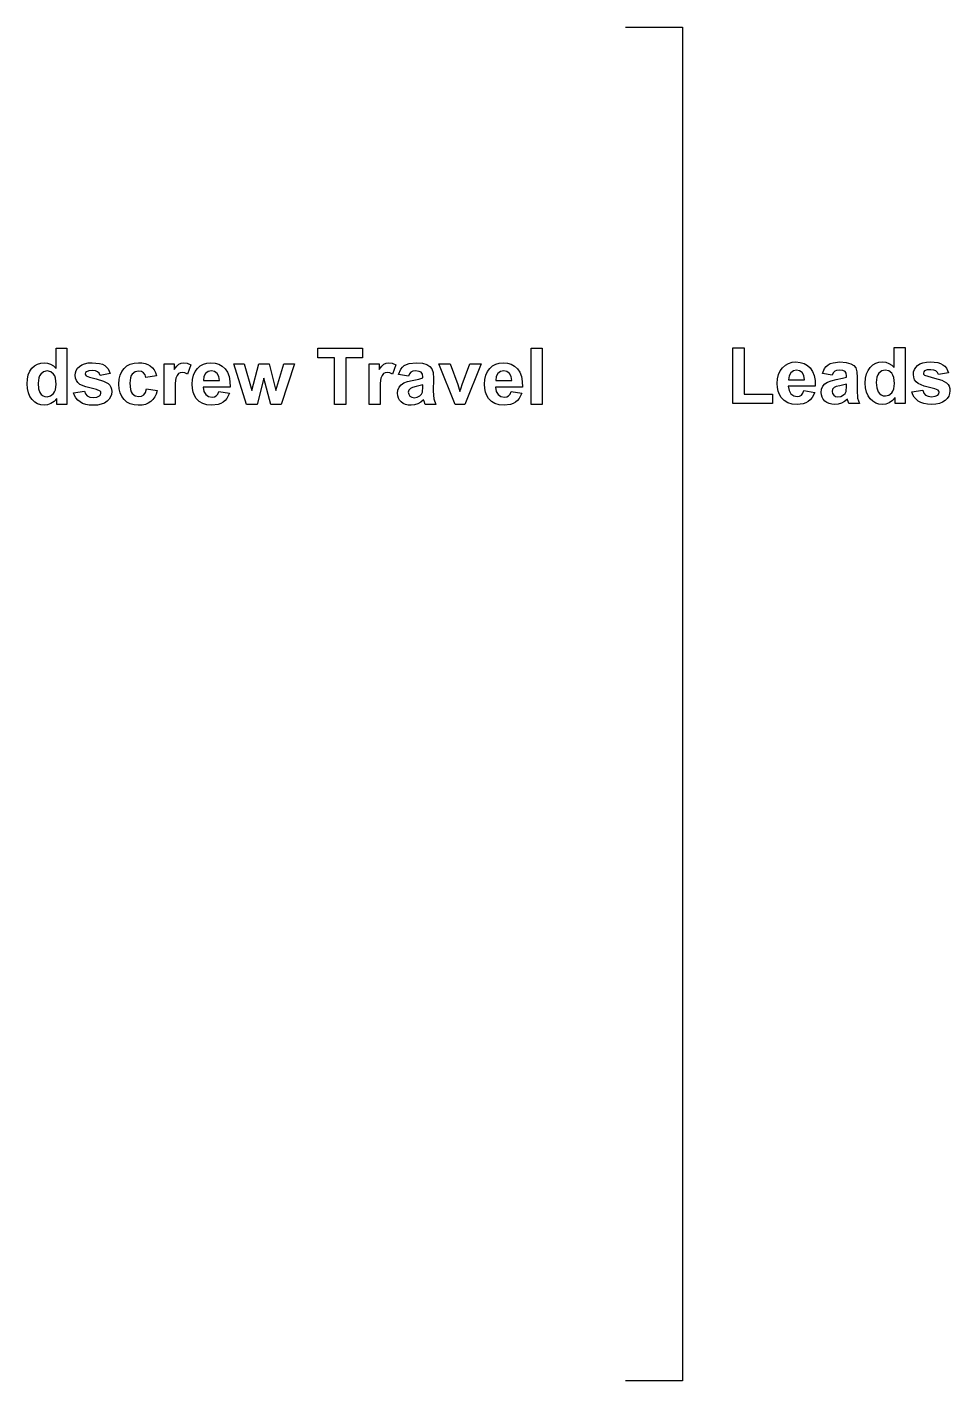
# Model space of a CAD drawing. Header units: metres. Extents: x -79 to 184, y 27 to 122.
# Drawn here: x 51.5 to 116.1, y 27.2 to 122 of the extents above; entities that cross this region are included whole.
import ezdxf

# ---------------------------------------------------------------- set-up
doc = ezdxf.new("R2010")
doc.units = ezdxf.units.M

msp = doc.modelspace()

# ---------------------------------------------------------------- linework, layer by layer
at = {"layer": 'Layer0'}
for p, q in [((93.4, 122), (97.4, 122)), ((97.4, 122), (97.4, 27.2)), ((97.4, 27.2), (93.4, 27.2))]:
    msp.add_line(p, q, dxfattribs=at)
at = {"layer": 'Leadscrew Total '}
for p, q in [((112.221, 98.154, 0.03), (112.221, 99.57, 0.03)), ((112.221, 99.57, 0.03), (112.975, 99.57, 0.03)), ((112.975, 99.57, 0.03), (112.975, 95.637, 0.03)), ((100.921, 95.637, 0.03), (100.921, 99.538, 0.03)), ((100.921, 99.538, 0.03), (101.715, 99.538, 0.03)), ((101.715, 99.538, 0.03), (101.715, 96.3, 0.03)), ((104.054, 97.375, 0.03), (104.123, 97.672, 0.03)), ((104.123, 97.672, 0.03), (104.239, 97.93, 0.03)), ((104.239, 97.93, 0.03), (104.401, 98.15, 0.03)), ((104.401, 98.15, 0.03), (104.598, 98.325, 0.03)), ((104.598, 98.325, 0.03), (104.82, 98.45, 0.03)), ((104.82, 98.45, 0.03), (105.066, 98.526, 0.03)), ((104.975, 97.794, 0.03), (104.855, 97.582, 0.03)), ((105.157, 97.929, 0.03), (104.975, 97.794, 0.03)), ((105.066, 98.526, 0.03), (105.337, 98.551, 0.03)), ((105.383, 97.974, 0.03), (105.157, 97.929, 0.03)), ((105.337, 98.551, 0.03), (105.638, 98.524, 0.03)), ((105.596, 97.931, 0.03), (105.383, 97.974, 0.03)), ((105.774, 97.803, 0.03), (105.596, 97.931, 0.03)), ((105.638, 98.524, 0.03), (105.906, 98.446, 0.03)), ((105.897, 97.594, 0.03), (105.774, 97.803, 0.03)), ((105.906, 98.446, 0.03), (106.14, 98.314, 0.03)), ((106.14, 98.314, 0.03), (106.34, 98.131, 0.03)), ((106.34, 98.131, 0.03), (106.5, 97.893, 0.03)), ((106.5, 97.893, 0.03), (106.612, 97.599, 0.03)), ((107.185, 97.74, 0.03), (107.342, 98.1, 0.03)), ((107.87, 97.617, 0.03), (107.185, 97.74, 0.03)), ((107.342, 98.1, 0.03), (107.452, 98.239, 0.03)), ((107.452, 98.239, 0.03), (107.582, 98.352, 0.03)), ((107.582, 98.352, 0.03), (107.74, 98.439, 0.03)), ((107.74, 98.439, 0.03), (107.933, 98.501, 0.03)), ((107.95, 97.786, 0.03), (107.87, 97.617, 0.03)), ((107.933, 98.501, 0.03), (108.42, 98.551, 0.03)), ((108.052, 97.895, 0.03), (107.95, 97.786, 0.03)), ((108.187, 97.954, 0.03), (108.052, 97.895, 0.03)), ((108.366, 97.974, 0.03), (108.187, 97.954, 0.03)), ((108.616, 97.951, 0.03), (108.366, 97.974, 0.03)), ((108.42, 98.551, 0.03), (108.859, 98.521, 0.03)), ((108.771, 97.881, 0.03), (108.616, 97.951, 0.03)), ((108.851, 97.758, 0.03), (108.771, 97.881, 0.03)), ((108.878, 97.571, 0.03), (108.851, 97.758, 0.03)), ((108.859, 98.521, 0.03), (109.171, 98.431, 0.03)), ((109.171, 98.431, 0.03), (109.381, 98.296, 0.03)), ((109.381, 98.296, 0.03), (109.518, 98.128, 0.03)), ((109.518, 98.128, 0.03), (109.594, 97.868, 0.03)), ((109.594, 97.868, 0.03), (109.619, 97.453, 0.03)), ((110.214, 97.413, 0.03), (110.278, 97.71, 0.03)), ((110.278, 97.71, 0.03), (110.384, 97.963, 0.03)), ((110.384, 97.963, 0.03), (110.534, 98.174, 0.03)), ((110.534, 98.174, 0.03), (110.715, 98.339, 0.03)), ((110.715, 98.339, 0.03), (110.919, 98.456, 0.03)), ((110.919, 98.456, 0.03), (111.146, 98.527, 0.03)), ((111.144, 97.761, 0.03), (111.065, 97.641, 0.03)), ((111.347, 97.92, 0.03), (111.144, 97.761, 0.03)), ((111.146, 98.527, 0.03), (111.395, 98.551, 0.03)), ((111.593, 97.974, 0.03), (111.347, 97.92, 0.03)), ((111.395, 98.551, 0.03), (111.625, 98.526, 0.03)), ((111.845, 97.92, 0.03), (111.593, 97.974, 0.03)), ((111.625, 98.526, 0.03), (111.84, 98.451, 0.03)), ((111.84, 98.451, 0.03), (112.039, 98.327, 0.03)), ((112.047, 97.758, 0.03), (111.845, 97.92, 0.03)), ((112.039, 98.327, 0.03), (112.221, 98.154, 0.03)), ((112.124, 97.633, 0.03), (112.047, 97.758, 0.03)), ((113.557, 97.676, 0.03), (113.575, 97.854, 0.03)), ((113.578, 97.482, 0.03), (113.557, 97.676, 0.03)), ((113.575, 97.854, 0.03), (113.63, 98.017, 0.03)), ((113.63, 98.017, 0.03), (113.721, 98.165, 0.03)), ((113.721, 98.165, 0.03), (113.849, 98.298, 0.03)), ((113.849, 98.298, 0.03), (114.016, 98.409, 0.03)), ((114.016, 98.409, 0.03), (114.222, 98.488, 0.03)), ((114.222, 98.488, 0.03), (114.469, 98.535, 0.03)), ((114.279, 97.858, 0.03), (114.257, 97.773, 0.03)), ((114.257, 97.773, 0.03), (114.276, 97.698, 0.03)), ((114.276, 97.698, 0.03), (114.332, 97.636, 0.03)), ((114.343, 97.926, 0.03), (114.279, 97.858, 0.03)), ((114.514, 97.988, 0.03), (114.343, 97.926, 0.03)), ((114.469, 98.535, 0.03), (114.756, 98.551, 0.03)), ((114.77, 98.009, 0.03), (114.514, 97.988, 0.03)), ((114.756, 98.551, 0.03), (115.266, 98.503, 0.03)), ((114.979, 97.987, 0.03), (114.77, 98.009, 0.03)), ((115.133, 97.92, 0.03), (114.979, 97.987, 0.03)), ((115.24, 97.812, 0.03), (115.133, 97.92, 0.03)), ((115.306, 97.665, 0.03), (115.24, 97.812, 0.03)), ((115.266, 98.503, 0.03), (115.464, 98.443, 0.03)), ((116.017, 97.797, 0.03), (115.306, 97.665, 0.03)), ((115.464, 98.443, 0.03), (115.625, 98.36, 0.03)), ((115.625, 98.36, 0.03), (115.757, 98.253, 0.03)), ((115.757, 98.253, 0.03), (115.866, 98.124, 0.03)), ((115.866, 98.124, 0.03), (116.017, 97.797, 0.03)), ((104.031, 97.04, 0.03), (104.054, 97.375, 0.03)), ((104.048, 96.757, 0.03), (104.031, 97.04, 0.03)), ((104.101, 96.498, 0.03), (104.048, 96.757, 0.03)), ((106.692, 96.844, 0.03), (104.803, 96.844, 0.03)), ((104.803, 96.844, 0.03), (104.853, 96.546, 0.03)), ((104.855, 97.582, 0.03), (104.817, 97.306, 0.03)), ((104.817, 97.306, 0.03), (105.943, 97.306, 0.03)), ((105.943, 97.306, 0.03), (105.897, 97.594, 0.03)), ((106.612, 97.599, 0.03), (106.676, 97.25, 0.03)), ((106.676, 97.25, 0.03), (106.692, 96.844, 0.03)), ((107.136, 96.643, 0.03), (107.223, 96.846, 0.03)), ((107.223, 96.846, 0.03), (107.362, 97.013, 0.03)), ((107.362, 97.013, 0.03), (107.546, 97.135, 0.03)), ((107.546, 97.135, 0.03), (107.8, 97.23, 0.03)), ((107.8, 97.23, 0.03), (108.146, 97.311, 0.03)), ((108.009, 96.759, 0.03), (107.898, 96.64, 0.03)), ((108.16, 96.824, 0.03), (108.009, 96.759, 0.03)), ((108.146, 97.311, 0.03), (108.593, 97.407, 0.03)), ((108.42, 96.89, 0.03), (108.16, 96.824, 0.03)), ((108.878, 97.005, 0.03), (108.42, 96.89, 0.03)), ((108.593, 97.407, 0.03), (108.878, 97.496, 0.03)), ((108.849, 96.488, 0.03), (108.878, 96.855, 0.03)), ((108.878, 97.496, 0.03), (108.878, 97.571, 0.03)), ((108.878, 96.855, 0.03), (108.878, 97.005, 0.03)), ((109.619, 97.453, 0.03), (109.611, 96.573, 0.03)), ((110.193, 97.072, 0.03), (110.214, 97.413, 0.03)), ((110.215, 96.738, 0.03), (110.193, 97.072, 0.03)), ((110.28, 96.442, 0.03), (110.215, 96.738, 0.03)), ((111.008, 97.495, 0.03), (110.963, 97.123, 0.03)), ((110.963, 97.123, 0.03), (110.994, 96.73, 0.03)), ((110.994, 96.73, 0.03), (111.089, 96.463, 0.03)), ((111.065, 97.641, 0.03), (111.008, 97.495, 0.03)), ((112.179, 97.473, 0.03), (112.124, 97.633, 0.03)), ((112.178, 96.666, 0.03), (112.224, 97.051, 0.03)), ((112.224, 97.051, 0.03), (112.179, 97.473, 0.03)), ((113.642, 97.31, 0.03), (113.578, 97.482, 0.03)), ((113.747, 97.161, 0.03), (113.642, 97.31, 0.03)), ((113.895, 97.035, 0.03), (113.747, 97.161, 0.03)), ((114.306, 96.86, 0.03), (113.895, 97.035, 0.03)), ((115.051, 96.667, 0.03), (114.306, 96.86, 0.03)), ((114.332, 97.636, 0.03), (114.559, 97.545, 0.03)), ((114.559, 97.545, 0.03), (115.037, 97.424, 0.03)), ((115.037, 97.424, 0.03), (115.548, 97.272, 0.03)), ((115.548, 97.272, 0.03), (115.878, 97.088, 0.03)), ((115.878, 97.088, 0.03), (115.981, 96.978, 0.03)), ((115.981, 96.978, 0.03), (116.055, 96.848, 0.03)), ((116.055, 96.848, 0.03), (116.099, 96.698, 0.03)), ((116.099, 96.698, 0.03), (116.114, 96.528, 0.03)), ((101.715, 96.3, 0.03), (103.69, 96.3, 0.03)), ((103.69, 96.3, 0.03), (103.69, 95.637, 0.03)), ((104.189, 96.266, 0.03), (104.101, 96.498, 0.03)), ((104.312, 96.058, 0.03), (104.189, 96.266, 0.03)), ((104.515, 95.846, 0.03), (104.312, 96.058, 0.03)), ((104.766, 95.694, 0.03), (104.515, 95.846, 0.03)), ((104.853, 96.546, 0.03), (104.986, 96.323, 0.03)), ((104.986, 96.323, 0.03), (105.181, 96.183, 0.03)), ((105.181, 96.183, 0.03), (105.42, 96.136, 0.03)), ((105.42, 96.136, 0.03), (105.583, 96.16, 0.03)), ((105.583, 96.16, 0.03), (105.718, 96.233, 0.03)), ((105.718, 96.233, 0.03), (105.824, 96.359, 0.03)), ((105.824, 96.359, 0.03), (105.9, 96.544, 0.03)), ((105.9, 96.544, 0.03), (106.652, 96.418, 0.03)), ((106.194, 95.789, 0.03), (106.028, 95.694, 0.03)), ((106.34, 95.909, 0.03), (106.194, 95.789, 0.03)), ((106.465, 96.054, 0.03), (106.34, 95.909, 0.03)), ((106.652, 96.418, 0.03), (106.465, 96.054, 0.03)), ((107.108, 96.415, 0.03), (107.136, 96.643, 0.03)), ((107.123, 96.241, 0.03), (107.108, 96.415, 0.03)), ((107.171, 96.082, 0.03), (107.123, 96.241, 0.03)), ((107.25, 95.939, 0.03), (107.171, 96.082, 0.03)), ((107.361, 95.812, 0.03), (107.25, 95.939, 0.03)), ((107.5, 95.707, 0.03), (107.361, 95.812, 0.03)), ((107.898, 96.64, 0.03), (107.862, 96.493, 0.03)), ((107.862, 96.493, 0.03), (107.891, 96.345, 0.03)), ((107.891, 96.345, 0.03), (107.98, 96.219, 0.03)), ((107.98, 96.219, 0.03), (108.114, 96.133, 0.03)), ((108.114, 96.133, 0.03), (108.28, 96.104, 0.03)), ((108.28, 96.104, 0.03), (108.479, 96.137, 0.03)), ((108.479, 96.137, 0.03), (108.669, 96.238, 0.03)), ((108.737, 95.784, 0.03), (108.524, 95.667, 0.03)), ((108.669, 96.238, 0.03), (108.782, 96.351, 0.03)), ((108.937, 95.948, 0.03), (108.737, 95.784, 0.03)), ((108.782, 96.351, 0.03), (108.849, 96.488, 0.03)), ((108.964, 95.86, 0.03), (108.937, 95.948, 0.03)), ((109.037, 95.637, 0.03), (108.964, 95.86, 0.03)), ((109.611, 96.573, 0.03), (109.647, 96.019, 0.03)), ((109.647, 96.019, 0.03), (109.782, 95.637, 0.03)), ((110.39, 96.186, 0.03), (110.28, 96.442, 0.03)), ((110.543, 95.968, 0.03), (110.39, 96.186, 0.03)), ((110.727, 95.795, 0.03), (110.543, 95.968, 0.03)), ((110.928, 95.672, 0.03), (110.727, 95.795, 0.03)), ((111.089, 96.463, 0.03), (111.189, 96.334, 0.03)), ((111.189, 96.334, 0.03), (111.308, 96.242, 0.03)), ((111.308, 96.242, 0.03), (111.444, 96.187, 0.03)), ((111.444, 96.187, 0.03), (111.599, 96.168, 0.03)), ((111.599, 96.168, 0.03), (111.839, 96.224, 0.03)), ((111.839, 96.224, 0.03), (112.041, 96.39, 0.03)), ((112.085, 95.843, 0.03), (111.863, 95.692, 0.03)), ((112.041, 96.39, 0.03), (112.121, 96.514, 0.03)), ((112.275, 96.056, 0.03), (112.085, 95.843, 0.03)), ((112.121, 96.514, 0.03), (112.178, 96.666, 0.03)), ((112.275, 95.637, 0.03), (112.275, 96.056, 0.03)), ((113.452, 96.45, 0.03), (114.209, 96.565, 0.03)), ((113.519, 96.258, 0.03), (113.452, 96.45, 0.03)), ((113.616, 96.087, 0.03), (113.519, 96.258, 0.03)), ((113.741, 95.937, 0.03), (113.616, 96.087, 0.03)), ((113.896, 95.809, 0.03), (113.741, 95.937, 0.03)), ((114.081, 95.706, 0.03), (113.896, 95.809, 0.03)), ((114.209, 96.565, 0.03), (114.282, 96.372, 0.03)), ((114.282, 96.372, 0.03), (114.405, 96.231, 0.03)), ((114.405, 96.231, 0.03), (114.582, 96.146, 0.03)), ((114.582, 96.146, 0.03), (114.818, 96.117, 0.03)), ((114.818, 96.117, 0.03), (115.074, 96.144, 0.03)), ((115.303, 96.568, 0.03), (115.051, 96.667, 0.03)), ((115.074, 96.144, 0.03), (115.258, 96.225, 0.03)), ((115.258, 96.225, 0.03), (115.332, 96.313, 0.03)), ((115.344, 96.504, 0.03), (115.303, 96.568, 0.03)), ((115.332, 96.313, 0.03), (115.357, 96.426, 0.03)), ((115.357, 96.426, 0.03), (115.344, 96.504, 0.03)), ((115.786, 95.854, 0.03), (115.603, 95.731, 0.03)), ((115.93, 96.002, 0.03), (115.786, 95.854, 0.03)), ((116.032, 96.164, 0.03), (115.93, 96.002, 0.03)), ((116.093, 96.339, 0.03), (116.032, 96.164, 0.03)), ((116.114, 96.528, 0.03), (116.093, 96.339, 0.03)), ((103.69, 95.637, 0.03), (100.921, 95.637, 0.03)), ((105.065, 95.603, 0.03), (104.766, 95.694, 0.03)), ((105.412, 95.573, 0.03), (105.065, 95.603, 0.03)), ((105.842, 95.627, 0.03), (105.412, 95.573, 0.03)), ((106.028, 95.694, 0.03), (105.842, 95.627, 0.03)), ((107.661, 95.632, 0.03), (107.5, 95.707, 0.03)), ((107.846, 95.588, 0.03), (107.661, 95.632, 0.03)), ((108.055, 95.573, 0.03), (107.846, 95.588, 0.03)), ((108.297, 95.596, 0.03), (108.055, 95.573, 0.03)), ((108.524, 95.667, 0.03), (108.297, 95.596, 0.03)), ((109.782, 95.637, 0.03), (109.037, 95.637, 0.03)), ((111.147, 95.597, 0.03), (110.928, 95.672, 0.03)), ((111.384, 95.573, 0.03), (111.147, 95.597, 0.03)), ((111.624, 95.603, 0.03), (111.384, 95.573, 0.03)), ((111.863, 95.692, 0.03), (111.624, 95.603, 0.03)), ((112.975, 95.637, 0.03), (112.275, 95.637, 0.03)), ((114.296, 95.632, 0.03), (114.081, 95.706, 0.03)), ((114.542, 95.587, 0.03), (114.296, 95.632, 0.03)), ((114.818, 95.573, 0.03), (114.542, 95.587, 0.03)), ((115.119, 95.59, 0.03), (114.818, 95.573, 0.03)), ((115.381, 95.643, 0.03), (115.119, 95.59, 0.03)), ((115.603, 95.731, 0.03), (115.381, 95.643, 0.03))]:
    msp.add_line(p, q, dxfattribs=at)
at = {"layer": 'Leadscrew Travel'}
for p, q in [((53.549, 98.097, 0.02), (53.549, 99.514, 0.02)), ((53.549, 99.514, 0.02), (54.303, 99.514, 0.02)), ((54.303, 99.514, 0.02), (54.303, 95.581, 0.02)), ((71.875, 98.848, 0.02), (71.875, 99.514, 0.02)), ((71.875, 99.514, 0.02), (75.001, 99.514, 0.02)), ((73.042, 98.848, 0.02), (71.875, 98.848, 0.02)), ((73.042, 95.581, 0.02), (73.042, 98.848, 0.02)), ((75.001, 98.848, 0.02), (73.836, 98.848, 0.02)), ((73.836, 98.848, 0.02), (73.836, 95.581, 0.02)), ((75.001, 99.514, 0.02), (75.001, 98.848, 0.02)), ((86.813, 95.581, 0.02), (86.813, 99.514, 0.02)), ((86.813, 99.514, 0.02), (87.567, 99.514, 0.02)), ((87.567, 99.514, 0.02), (87.567, 95.581, 0.02)), ((51.542, 97.357, 0.02), (51.606, 97.654, 0.02)), ((51.606, 97.654, 0.02), (51.713, 97.907, 0.02)), ((51.713, 97.907, 0.02), (51.862, 98.117, 0.02)), ((51.862, 98.117, 0.02), (52.043, 98.282, 0.02)), ((52.043, 98.282, 0.02), (52.247, 98.4, 0.02)), ((52.247, 98.4, 0.02), (52.474, 98.471, 0.02)), ((52.472, 97.704, 0.02), (52.393, 97.584, 0.02)), ((52.675, 97.864, 0.02), (52.472, 97.704, 0.02)), ((52.474, 98.471, 0.02), (52.723, 98.494, 0.02)), ((52.921, 97.918, 0.02), (52.675, 97.864, 0.02)), ((52.723, 98.494, 0.02), (52.954, 98.47, 0.02)), ((53.173, 97.864, 0.02), (52.921, 97.918, 0.02)), ((52.954, 98.47, 0.02), (53.168, 98.395, 0.02)), ((53.168, 98.395, 0.02), (53.367, 98.271, 0.02)), ((53.375, 97.702, 0.02), (53.173, 97.864, 0.02)), ((53.367, 98.271, 0.02), (53.549, 98.097, 0.02)), ((53.452, 97.576, 0.02), (53.375, 97.702, 0.02)), ((54.885, 97.62, 0.02), (54.903, 97.797, 0.02)), ((54.903, 97.797, 0.02), (54.958, 97.96, 0.02)), ((54.958, 97.96, 0.02), (55.05, 98.109, 0.02)), ((55.05, 98.109, 0.02), (55.178, 98.242, 0.02)), ((55.178, 98.242, 0.02), (55.344, 98.352, 0.02)), ((55.344, 98.352, 0.02), (55.551, 98.431, 0.02)), ((55.551, 98.431, 0.02), (55.797, 98.479, 0.02)), ((55.607, 97.802, 0.02), (55.585, 97.716, 0.02)), ((55.585, 97.716, 0.02), (55.604, 97.642, 0.02)), ((55.671, 97.869, 0.02), (55.607, 97.802, 0.02)), ((55.842, 97.932, 0.02), (55.671, 97.869, 0.02)), ((55.797, 98.479, 0.02), (56.084, 98.494, 0.02)), ((56.098, 97.952, 0.02), (55.842, 97.932, 0.02)), ((56.084, 98.494, 0.02), (56.594, 98.447, 0.02)), ((56.307, 97.93, 0.02), (56.098, 97.952, 0.02)), ((56.461, 97.864, 0.02), (56.307, 97.93, 0.02)), ((56.568, 97.756, 0.02), (56.461, 97.864, 0.02)), ((56.634, 97.609, 0.02), (56.568, 97.756, 0.02)), ((56.594, 98.447, 0.02), (56.793, 98.387, 0.02)), ((57.345, 97.74, 0.02), (56.634, 97.609, 0.02)), ((56.793, 98.387, 0.02), (56.954, 98.304, 0.02)), ((56.954, 98.304, 0.02), (57.085, 98.197, 0.02)), ((57.085, 98.197, 0.02), (57.194, 98.068, 0.02)), ((57.194, 98.068, 0.02), (57.345, 97.74, 0.02)), ((58.029, 97.63, 0.02), (58.145, 97.885, 0.02)), ((58.145, 97.885, 0.02), (58.308, 98.101, 0.02)), ((58.308, 98.101, 0.02), (58.511, 98.273, 0.02)), ((58.511, 98.273, 0.02), (58.747, 98.396, 0.02)), ((58.747, 98.396, 0.02), (59.016, 98.47, 0.02)), ((58.878, 97.707, 0.02), (58.805, 97.593, 0.02)), ((59.075, 97.853, 0.02), (58.878, 97.707, 0.02)), ((59.016, 98.47, 0.02), (59.317, 98.494, 0.02)), ((59.328, 97.901, 0.02), (59.075, 97.853, 0.02)), ((59.317, 98.494, 0.02), (59.564, 98.48, 0.02)), ((59.52, 97.873, 0.02), (59.328, 97.901, 0.02)), ((59.673, 97.789, 0.02), (59.52, 97.873, 0.02)), ((59.564, 98.48, 0.02), (59.784, 98.438, 0.02)), ((59.782, 97.649, 0.02), (59.673, 97.789, 0.02)), ((59.843, 97.453, 0.02), (59.782, 97.649, 0.02)), ((59.784, 98.438, 0.02), (59.978, 98.368, 0.02)), ((59.978, 98.368, 0.02), (60.145, 98.27, 0.02)), ((60.145, 98.27, 0.02), (60.288, 98.144, 0.02)), ((60.288, 98.144, 0.02), (60.409, 97.988, 0.02)), ((60.409, 97.988, 0.02), (60.508, 97.802, 0.02)), ((60.508, 97.802, 0.02), (60.586, 97.588, 0.02)), ((61.125, 95.581, 0.02), (61.125, 98.43, 0.02)), ((61.125, 98.43, 0.02), (61.825, 98.43, 0.02)), ((61.825, 98.43, 0.02), (61.825, 98.025, 0.02)), ((61.825, 98.025, 0.02), (61.996, 98.263, 0.02)), ((61.996, 98.263, 0.02), (62.149, 98.403, 0.02)), ((62.115, 97.731, 0.02), (62.017, 97.609, 0.02)), ((62.237, 97.796, 0.02), (62.115, 97.731, 0.02)), ((62.149, 98.403, 0.02), (62.302, 98.472, 0.02)), ((62.384, 97.818, 0.02), (62.237, 97.796, 0.02)), ((62.302, 98.472, 0.02), (62.475, 98.494, 0.02)), ((62.554, 97.787, 0.02), (62.384, 97.818, 0.02)), ((62.475, 98.494, 0.02), (62.728, 98.459, 0.02)), ((62.738, 97.695, 0.02), (62.554, 97.787, 0.02)), ((62.728, 98.459, 0.02), (62.971, 98.352, 0.02)), ((62.971, 98.352, 0.02), (62.738, 97.695, 0.02)), ((63.168, 97.615, 0.02), (63.284, 97.874, 0.02)), ((63.284, 97.874, 0.02), (63.446, 98.093, 0.02)), ((63.446, 98.093, 0.02), (63.643, 98.269, 0.02)), ((63.643, 98.269, 0.02), (63.865, 98.394, 0.02)), ((63.865, 98.394, 0.02), (64.111, 98.469, 0.02)), ((64.02, 97.738, 0.02), (63.9, 97.526, 0.02)), ((64.202, 97.873, 0.02), (64.02, 97.738, 0.02)), ((64.111, 98.469, 0.02), (64.382, 98.494, 0.02)), ((64.428, 97.918, 0.02), (64.202, 97.873, 0.02)), ((64.382, 98.494, 0.02), (64.683, 98.468, 0.02)), ((64.641, 97.875, 0.02), (64.428, 97.918, 0.02)), ((64.819, 97.747, 0.02), (64.641, 97.875, 0.02)), ((64.683, 98.468, 0.02), (64.951, 98.389, 0.02)), ((64.942, 97.538, 0.02), (64.819, 97.747, 0.02)), ((64.951, 98.389, 0.02), (65.185, 98.258, 0.02)), ((65.185, 98.258, 0.02), (65.386, 98.074, 0.02)), ((65.386, 98.074, 0.02), (65.545, 97.837, 0.02)), ((65.545, 97.837, 0.02), (65.657, 97.543, 0.02)), ((66.882, 95.581, 0.02), (65.981, 98.43, 0.02)), ((65.981, 98.43, 0.02), (66.713, 98.43, 0.02)), ((66.713, 98.43, 0.02), (67.247, 96.563, 0.02)), ((67.247, 96.563, 0.02), (67.738, 98.43, 0.02)), ((67.738, 98.43, 0.02), (68.465, 98.43, 0.02)), ((68.465, 98.43, 0.02), (68.94, 96.563, 0.02)), ((68.94, 96.563, 0.02), (69.485, 98.43, 0.02)), ((70.228, 98.43, 0.02), (69.313, 95.581, 0.02)), ((69.485, 98.43, 0.02), (70.228, 98.43, 0.02)), ((75.475, 95.581, 0.02), (75.475, 98.43, 0.02)), ((75.475, 98.43, 0.02), (76.176, 98.43, 0.02)), ((76.176, 98.43, 0.02), (76.176, 98.025, 0.02)), ((76.176, 98.025, 0.02), (76.346, 98.263, 0.02)), ((76.346, 98.263, 0.02), (76.499, 98.403, 0.02)), ((76.465, 97.731, 0.02), (76.367, 97.609, 0.02)), ((76.587, 97.796, 0.02), (76.465, 97.731, 0.02)), ((76.499, 98.403, 0.02), (76.652, 98.472, 0.02)), ((76.734, 97.818, 0.02), (76.587, 97.796, 0.02)), ((76.652, 98.472, 0.02), (76.825, 98.494, 0.02)), ((76.904, 97.787, 0.02), (76.734, 97.818, 0.02)), ((76.825, 98.494, 0.02), (77.078, 98.459, 0.02)), ((77.088, 97.695, 0.02), (76.904, 97.787, 0.02)), ((77.078, 98.459, 0.02), (77.321, 98.352, 0.02)), ((77.321, 98.352, 0.02), (77.088, 97.695, 0.02)), ((77.525, 97.684, 0.02), (77.682, 98.044, 0.02)), ((78.209, 97.561, 0.02), (77.525, 97.684, 0.02)), ((77.682, 98.044, 0.02), (77.792, 98.183, 0.02)), ((77.792, 98.183, 0.02), (77.922, 98.296, 0.02)), ((77.922, 98.296, 0.02), (78.08, 98.383, 0.02)), ((78.08, 98.383, 0.02), (78.272, 98.445, 0.02)), ((78.29, 97.729, 0.02), (78.209, 97.561, 0.02)), ((78.272, 98.445, 0.02), (78.759, 98.494, 0.02)), ((78.392, 97.838, 0.02), (78.29, 97.729, 0.02)), ((78.526, 97.898, 0.02), (78.392, 97.838, 0.02)), ((78.705, 97.918, 0.02), (78.526, 97.898, 0.02)), ((78.956, 97.894, 0.02), (78.705, 97.918, 0.02)), ((78.759, 98.494, 0.02), (79.199, 98.464, 0.02)), ((79.111, 97.825, 0.02), (78.956, 97.894, 0.02)), ((79.191, 97.701, 0.02), (79.111, 97.825, 0.02)), ((79.218, 97.515, 0.02), (79.191, 97.701, 0.02)), ((79.199, 98.464, 0.02), (79.51, 98.375, 0.02)), ((79.51, 98.375, 0.02), (79.721, 98.239, 0.02)), ((79.721, 98.239, 0.02), (79.858, 98.072, 0.02)), ((79.858, 98.072, 0.02), (79.933, 97.811, 0.02)), ((79.933, 97.811, 0.02), (79.958, 97.397, 0.02)), ((81.485, 95.581, 0.02), (80.337, 98.43, 0.02)), ((80.337, 98.43, 0.02), (81.128, 98.43, 0.02)), ((81.128, 98.43, 0.02), (81.665, 96.976, 0.02)), ((81.978, 96.976, 0.02), (82.52, 98.43, 0.02)), ((83.296, 98.43, 0.02), (82.164, 95.581, 0.02)), ((82.52, 98.43, 0.02), (83.296, 98.43, 0.02)), ((83.63, 97.615, 0.02), (83.745, 97.874, 0.02)), ((83.745, 97.874, 0.02), (83.907, 98.093, 0.02)), ((83.907, 98.093, 0.02), (84.105, 98.269, 0.02)), ((84.105, 98.269, 0.02), (84.326, 98.394, 0.02)), ((84.326, 98.394, 0.02), (84.573, 98.469, 0.02)), ((84.481, 97.738, 0.02), (84.361, 97.526, 0.02)), ((84.664, 97.873, 0.02), (84.481, 97.738, 0.02)), ((84.573, 98.469, 0.02), (84.844, 98.494, 0.02)), ((84.889, 97.918, 0.02), (84.664, 97.873, 0.02)), ((84.844, 98.494, 0.02), (85.145, 98.468, 0.02)), ((85.102, 97.875, 0.02), (84.889, 97.918, 0.02)), ((85.281, 97.747, 0.02), (85.102, 97.875, 0.02)), ((85.145, 98.468, 0.02), (85.412, 98.389, 0.02)), ((85.404, 97.538, 0.02), (85.281, 97.747, 0.02)), ((85.412, 98.389, 0.02), (85.646, 98.258, 0.02)), ((85.646, 98.258, 0.02), (85.847, 98.074, 0.02)), ((85.847, 98.074, 0.02), (86.007, 97.837, 0.02)), ((86.007, 97.837, 0.02), (86.119, 97.543, 0.02)), ((51.521, 97.016, 0.02), (51.542, 97.357, 0.02)), ((51.543, 96.682, 0.02), (51.521, 97.016, 0.02)), ((52.336, 97.438, 0.02), (52.291, 97.067, 0.02)), ((52.291, 97.067, 0.02), (52.322, 96.674, 0.02)), ((52.393, 97.584, 0.02), (52.336, 97.438, 0.02)), ((53.508, 97.417, 0.02), (53.452, 97.576, 0.02)), ((53.506, 96.609, 0.02), (53.552, 96.995, 0.02)), ((53.552, 96.995, 0.02), (53.508, 97.417, 0.02)), ((54.906, 97.426, 0.02), (54.885, 97.62, 0.02)), ((54.97, 97.254, 0.02), (54.906, 97.426, 0.02)), ((55.075, 97.105, 0.02), (54.97, 97.254, 0.02)), ((55.223, 96.979, 0.02), (55.075, 97.105, 0.02)), ((55.634, 96.804, 0.02), (55.223, 96.979, 0.02)), ((55.604, 97.642, 0.02), (55.66, 97.58, 0.02)), ((56.379, 96.611, 0.02), (55.634, 96.804, 0.02)), ((55.66, 97.58, 0.02), (55.888, 97.489, 0.02)), ((55.888, 97.489, 0.02), (56.365, 97.368, 0.02)), ((56.365, 97.368, 0.02), (56.876, 97.215, 0.02)), ((56.876, 97.215, 0.02), (57.206, 97.032, 0.02)), ((57.206, 97.032, 0.02), (57.309, 96.922, 0.02)), ((57.309, 96.922, 0.02), (57.383, 96.791, 0.02)), ((57.383, 96.791, 0.02), (57.427, 96.641, 0.02)), ((57.935, 97.003, 0.02), (57.959, 97.336, 0.02)), ((57.959, 96.673, 0.02), (57.935, 97.003, 0.02)), ((57.959, 97.336, 0.02), (58.029, 97.63, 0.02)), ((58.753, 97.447, 0.02), (58.711, 97.056, 0.02)), ((58.711, 97.056, 0.02), (58.753, 96.624, 0.02)), ((58.805, 97.593, 0.02), (58.753, 97.447, 0.02)), ((60.586, 97.588, 0.02), (59.843, 97.453, 0.02)), ((61.895, 97.063, 0.02), (61.879, 96.461, 0.02)), ((61.942, 97.416, 0.02), (61.895, 97.063, 0.02)), ((62.017, 97.609, 0.02), (61.942, 97.416, 0.02)), ((63.076, 96.984, 0.02), (63.099, 97.319, 0.02)), ((63.093, 96.7, 0.02), (63.076, 96.984, 0.02)), ((63.146, 96.442, 0.02), (63.093, 96.7, 0.02)), ((63.099, 97.319, 0.02), (63.168, 97.615, 0.02)), ((65.737, 96.788, 0.02), (63.848, 96.788, 0.02)), ((63.848, 96.788, 0.02), (63.898, 96.49, 0.02)), ((63.9, 97.526, 0.02), (63.862, 97.25, 0.02)), ((63.862, 97.25, 0.02), (64.988, 97.25, 0.02)), ((64.988, 97.25, 0.02), (64.942, 97.538, 0.02)), ((65.657, 97.543, 0.02), (65.721, 97.193, 0.02)), ((65.721, 97.193, 0.02), (65.737, 96.788, 0.02)), ((68.098, 97.413, 0.02), (67.615, 95.581, 0.02)), ((68.589, 95.581, 0.02), (68.098, 97.413, 0.02)), ((76.245, 97.063, 0.02), (76.229, 96.461, 0.02)), ((76.292, 97.416, 0.02), (76.245, 97.063, 0.02)), ((76.367, 97.609, 0.02), (76.292, 97.416, 0.02)), ((77.476, 96.587, 0.02), (77.563, 96.789, 0.02)), ((77.563, 96.789, 0.02), (77.701, 96.956, 0.02)), ((77.701, 96.956, 0.02), (77.886, 97.079, 0.02)), ((77.886, 97.079, 0.02), (78.14, 97.173, 0.02)), ((78.14, 97.173, 0.02), (78.485, 97.255, 0.02)), ((78.349, 96.702, 0.02), (78.238, 96.584, 0.02)), ((78.5, 96.767, 0.02), (78.349, 96.702, 0.02)), ((78.485, 97.255, 0.02), (78.933, 97.351, 0.02)), ((78.759, 96.834, 0.02), (78.5, 96.767, 0.02)), ((79.218, 96.949, 0.02), (78.759, 96.834, 0.02)), ((78.933, 97.351, 0.02), (79.218, 97.44, 0.02)), ((79.188, 96.431, 0.02), (79.218, 96.799, 0.02)), ((79.218, 97.44, 0.02), (79.218, 97.515, 0.02)), ((79.218, 96.799, 0.02), (79.218, 96.949, 0.02)), ((79.958, 97.397, 0.02), (79.95, 96.517, 0.02)), ((81.665, 96.976, 0.02), (81.82, 96.49, 0.02)), ((81.82, 96.49, 0.02), (81.898, 96.734, 0.02)), ((81.898, 96.734, 0.02), (81.978, 96.976, 0.02)), ((83.537, 96.984, 0.02), (83.56, 97.319, 0.02)), ((83.555, 96.7, 0.02), (83.537, 96.984, 0.02)), ((83.608, 96.442, 0.02), (83.555, 96.7, 0.02)), ((83.56, 97.319, 0.02), (83.63, 97.615, 0.02)), ((86.198, 96.788, 0.02), (84.31, 96.788, 0.02)), ((84.31, 96.788, 0.02), (84.359, 96.49, 0.02)), ((84.361, 97.526, 0.02), (84.323, 97.25, 0.02)), ((84.323, 97.25, 0.02), (85.45, 97.25, 0.02)), ((85.45, 97.25, 0.02), (85.404, 97.538, 0.02)), ((86.119, 97.543, 0.02), (86.182, 97.193, 0.02)), ((86.182, 97.193, 0.02), (86.198, 96.788, 0.02)), ((51.609, 96.386, 0.02), (51.543, 96.682, 0.02)), ((51.718, 96.13, 0.02), (51.609, 96.386, 0.02)), ((51.871, 95.912, 0.02), (51.718, 96.13, 0.02)), ((52.055, 95.739, 0.02), (51.871, 95.912, 0.02)), ((52.322, 96.674, 0.02), (52.417, 96.407, 0.02)), ((52.417, 96.407, 0.02), (52.517, 96.278, 0.02)), ((52.517, 96.278, 0.02), (52.636, 96.186, 0.02)), ((52.636, 96.186, 0.02), (52.772, 96.13, 0.02)), ((52.772, 96.13, 0.02), (52.927, 96.112, 0.02)), ((52.927, 96.112, 0.02), (53.168, 96.167, 0.02)), ((53.168, 96.167, 0.02), (53.369, 96.333, 0.02)), ((53.413, 95.786, 0.02), (53.191, 95.636, 0.02)), ((53.369, 96.333, 0.02), (53.449, 96.458, 0.02)), ((53.603, 95.999, 0.02), (53.413, 95.786, 0.02)), ((53.449, 96.458, 0.02), (53.506, 96.609, 0.02)), ((53.603, 95.581, 0.02), (53.603, 95.999, 0.02)), ((54.781, 96.394, 0.02), (55.537, 96.509, 0.02)), ((54.848, 96.202, 0.02), (54.781, 96.394, 0.02)), ((54.944, 96.031, 0.02), (54.848, 96.202, 0.02)), ((55.07, 95.881, 0.02), (54.944, 96.031, 0.02)), ((55.225, 95.753, 0.02), (55.07, 95.881, 0.02)), ((55.409, 95.649, 0.02), (55.225, 95.753, 0.02)), ((55.537, 96.509, 0.02), (55.61, 96.316, 0.02)), ((55.61, 96.316, 0.02), (55.733, 96.175, 0.02)), ((55.733, 96.175, 0.02), (55.91, 96.09, 0.02)), ((55.91, 96.09, 0.02), (56.146, 96.061, 0.02)), ((56.146, 96.061, 0.02), (56.402, 96.088, 0.02)), ((56.632, 96.512, 0.02), (56.379, 96.611, 0.02)), ((56.402, 96.088, 0.02), (56.586, 96.168, 0.02)), ((56.586, 96.168, 0.02), (56.66, 96.256, 0.02)), ((56.672, 96.448, 0.02), (56.632, 96.512, 0.02)), ((56.66, 96.256, 0.02), (56.685, 96.37, 0.02)), ((56.685, 96.37, 0.02), (56.672, 96.448, 0.02)), ((57.115, 95.798, 0.02), (56.931, 95.675, 0.02)), ((57.258, 95.946, 0.02), (57.115, 95.798, 0.02)), ((57.36, 96.107, 0.02), (57.258, 95.946, 0.02)), ((57.421, 96.283, 0.02), (57.36, 96.107, 0.02)), ((57.442, 96.472, 0.02), (57.421, 96.283, 0.02)), ((57.427, 96.641, 0.02), (57.442, 96.472, 0.02)), ((58.028, 96.381, 0.02), (57.959, 96.673, 0.02)), ((58.144, 96.127, 0.02), (58.028, 96.381, 0.02)), ((58.307, 95.911, 0.02), (58.144, 96.127, 0.02)), ((58.509, 95.738, 0.02), (58.307, 95.911, 0.02)), ((58.753, 96.624, 0.02), (58.807, 96.463, 0.02)), ((58.807, 96.463, 0.02), (58.881, 96.34, 0.02)), ((58.881, 96.34, 0.02), (59.081, 96.183, 0.02)), ((59.081, 96.183, 0.02), (59.339, 96.131, 0.02)), ((59.339, 96.131, 0.02), (59.534, 96.161, 0.02)), ((59.534, 96.161, 0.02), (59.69, 96.253, 0.02)), ((59.69, 96.253, 0.02), (59.807, 96.419, 0.02)), ((59.807, 96.419, 0.02), (59.883, 96.673, 0.02)), ((59.883, 96.673, 0.02), (60.624, 96.547, 0.02)), ((60.181, 95.777, 0.02), (60.003, 95.663, 0.02)), ((60.331, 95.922, 0.02), (60.181, 95.777, 0.02)), ((60.455, 96.099, 0.02), (60.331, 95.922, 0.02)), ((60.553, 96.307, 0.02), (60.455, 96.099, 0.02)), ((60.624, 96.547, 0.02), (60.553, 96.307, 0.02)), ((61.879, 96.461, 0.02), (61.879, 95.581, 0.02)), ((63.234, 96.209, 0.02), (63.146, 96.442, 0.02)), ((63.357, 96.002, 0.02), (63.234, 96.209, 0.02)), ((63.56, 95.79, 0.02), (63.357, 96.002, 0.02)), ((63.811, 95.638, 0.02), (63.56, 95.79, 0.02)), ((63.898, 96.49, 0.02), (64.031, 96.266, 0.02)), ((64.031, 96.266, 0.02), (64.227, 96.126, 0.02)), ((64.227, 96.126, 0.02), (64.465, 96.08, 0.02)), ((64.465, 96.08, 0.02), (64.628, 96.104, 0.02)), ((64.628, 96.104, 0.02), (64.763, 96.176, 0.02)), ((64.763, 96.176, 0.02), (64.869, 96.303, 0.02)), ((64.869, 96.303, 0.02), (64.946, 96.488, 0.02)), ((64.946, 96.488, 0.02), (65.697, 96.362, 0.02)), ((65.385, 95.853, 0.02), (65.239, 95.732, 0.02)), ((65.51, 95.998, 0.02), (65.385, 95.853, 0.02)), ((65.697, 96.362, 0.02), (65.51, 95.998, 0.02)), ((76.229, 96.461, 0.02), (76.229, 95.581, 0.02)), ((77.447, 96.359, 0.02), (77.476, 96.587, 0.02)), ((77.463, 96.184, 0.02), (77.447, 96.359, 0.02)), ((77.511, 96.026, 0.02), (77.463, 96.184, 0.02)), ((77.59, 95.882, 0.02), (77.511, 96.026, 0.02)), ((77.701, 95.755, 0.02), (77.59, 95.882, 0.02)), ((77.839, 95.651, 0.02), (77.701, 95.755, 0.02)), ((78.238, 96.584, 0.02), (78.201, 96.437, 0.02)), ((78.201, 96.437, 0.02), (78.231, 96.289, 0.02)), ((78.231, 96.289, 0.02), (78.319, 96.163, 0.02)), ((78.319, 96.163, 0.02), (78.453, 96.076, 0.02)), ((78.453, 96.076, 0.02), (78.62, 96.048, 0.02)), ((78.62, 96.048, 0.02), (78.819, 96.081, 0.02)), ((78.819, 96.081, 0.02), (79.009, 96.182, 0.02)), ((79.009, 96.182, 0.02), (79.122, 96.295, 0.02)), ((79.277, 95.892, 0.02), (79.077, 95.728, 0.02)), ((79.122, 96.295, 0.02), (79.188, 96.431, 0.02)), ((79.304, 95.804, 0.02), (79.277, 95.892, 0.02)), ((79.376, 95.581, 0.02), (79.304, 95.804, 0.02)), ((79.95, 96.517, 0.02), (79.986, 95.963, 0.02)), ((79.986, 95.963, 0.02), (80.122, 95.581, 0.02)), ((83.696, 96.209, 0.02), (83.608, 96.442, 0.02)), ((83.819, 96.002, 0.02), (83.696, 96.209, 0.02)), ((84.021, 95.79, 0.02), (83.819, 96.002, 0.02)), ((84.272, 95.638, 0.02), (84.021, 95.79, 0.02)), ((84.359, 96.49, 0.02), (84.492, 96.266, 0.02)), ((84.492, 96.266, 0.02), (84.688, 96.126, 0.02)), ((84.688, 96.126, 0.02), (84.927, 96.08, 0.02)), ((84.927, 96.08, 0.02), (85.09, 96.104, 0.02)), ((85.09, 96.104, 0.02), (85.225, 96.176, 0.02)), ((85.225, 96.176, 0.02), (85.331, 96.303, 0.02)), ((85.331, 96.303, 0.02), (85.407, 96.488, 0.02)), ((85.407, 96.488, 0.02), (86.158, 96.362, 0.02)), ((85.847, 95.853, 0.02), (85.701, 95.732, 0.02)), ((85.971, 95.998, 0.02), (85.847, 95.853, 0.02)), ((86.158, 96.362, 0.02), (85.971, 95.998, 0.02)), ((52.256, 95.615, 0.02), (52.055, 95.739, 0.02)), ((52.475, 95.541, 0.02), (52.256, 95.615, 0.02)), ((52.712, 95.516, 0.02), (52.475, 95.541, 0.02)), ((52.953, 95.546, 0.02), (52.712, 95.516, 0.02)), ((53.191, 95.636, 0.02), (52.953, 95.546, 0.02)), ((54.303, 95.581, 0.02), (53.603, 95.581, 0.02)), ((55.625, 95.575, 0.02), (55.409, 95.649, 0.02)), ((55.87, 95.531, 0.02), (55.625, 95.575, 0.02)), ((56.146, 95.516, 0.02), (55.87, 95.531, 0.02)), ((56.447, 95.534, 0.02), (56.146, 95.516, 0.02)), ((56.709, 95.587, 0.02), (56.447, 95.534, 0.02)), ((56.931, 95.675, 0.02), (56.709, 95.587, 0.02)), ((58.742, 95.615, 0.02), (58.509, 95.738, 0.02)), ((59.007, 95.541, 0.02), (58.742, 95.615, 0.02)), ((59.304, 95.516, 0.02), (59.007, 95.541, 0.02)), ((59.565, 95.533, 0.02), (59.304, 95.516, 0.02)), ((59.798, 95.582, 0.02), (59.565, 95.533, 0.02)), ((60.003, 95.663, 0.02), (59.798, 95.582, 0.02)), ((61.879, 95.581, 0.02), (61.125, 95.581, 0.02)), ((64.11, 95.547, 0.02), (63.811, 95.638, 0.02)), ((64.457, 95.516, 0.02), (64.11, 95.547, 0.02)), ((64.888, 95.57, 0.02), (64.457, 95.516, 0.02)), ((65.073, 95.638, 0.02), (64.888, 95.57, 0.02)), ((65.239, 95.732, 0.02), (65.073, 95.638, 0.02)), ((67.615, 95.581, 0.02), (66.882, 95.581, 0.02)), ((69.313, 95.581, 0.02), (68.589, 95.581, 0.02)), ((73.836, 95.581, 0.02), (73.042, 95.581, 0.02)), ((76.229, 95.581, 0.02), (75.475, 95.581, 0.02)), ((78.001, 95.576, 0.02), (77.839, 95.651, 0.02)), ((78.186, 95.531, 0.02), (78.001, 95.576, 0.02)), ((78.394, 95.516, 0.02), (78.186, 95.531, 0.02)), ((78.636, 95.54, 0.02), (78.394, 95.516, 0.02)), ((78.864, 95.61, 0.02), (78.636, 95.54, 0.02)), ((79.077, 95.728, 0.02), (78.864, 95.61, 0.02)), ((80.122, 95.581, 0.02), (79.376, 95.581, 0.02)), ((82.164, 95.581, 0.02), (81.485, 95.581, 0.02)), ((84.571, 95.547, 0.02), (84.272, 95.638, 0.02)), ((84.919, 95.516, 0.02), (84.571, 95.547, 0.02)), ((85.349, 95.57, 0.02), (84.919, 95.516, 0.02)), ((85.535, 95.638, 0.02), (85.349, 95.57, 0.02)), ((85.701, 95.732, 0.02), (85.535, 95.638, 0.02)), ((87.567, 95.581, 0.02), (86.813, 95.581, 0.02))]:
    msp.add_line(p, q, dxfattribs=at)

doc.saveas('drawing.dxf')
